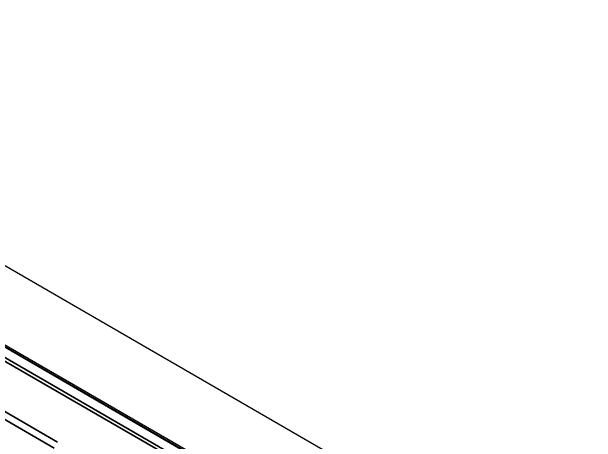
# Model space of a CAD drawing. Header units: millimetres. Extents: x 101 to 3000, y 150 to 4305.
# Drawn here: x 2142.1 to 2213.4, y 1304.1 to 1356.6 of the extents above; entities that cross this region are included whole.
import ezdxf

# ---------------------------------------------------------------- set-up
doc = ezdxf.new("R2010")
doc.units = ezdxf.units.MM
doc.header["$LTSCALE"] = 15
doc.layers.add('_Sichtbarkanten', color=7, linetype='Continuous', lineweight=25)
doc.layers.add('Sichtbar schmal (ISO)', color=7, linetype='Continuous', lineweight=35)

msp = doc.modelspace()

# ---------------------------------------------------------------- linework, layer by layer
at = {"layer": '_Sichtbarkanten'}
for p, q in [((1944.571, 1439.231), (2453.688, 1145.292)), ((1958.148, 1421.528), (2423.15, 1153.06)), ((1958.784, 1421.374), (2422.759, 1153.498))]:
    msp.add_line(p, q, dxfattribs=at)
at = {"layer": 'Sichtbar schmal (ISO)'}
for p, q in [((2423, 1153.045), (1957.998, 1421.513)), ((1956.938, 1420.892), (2421.924, 1152.432)), ((2421.712, 1152.069), (1956.726, 1420.529)), ((2147.713, 1304.119), (1956.726, 1415.561)), ((2147.286, 1303.394), (1956.299, 1414.836))]:
    msp.add_line(p, q, dxfattribs=at)

doc.saveas('drawing.dxf')
